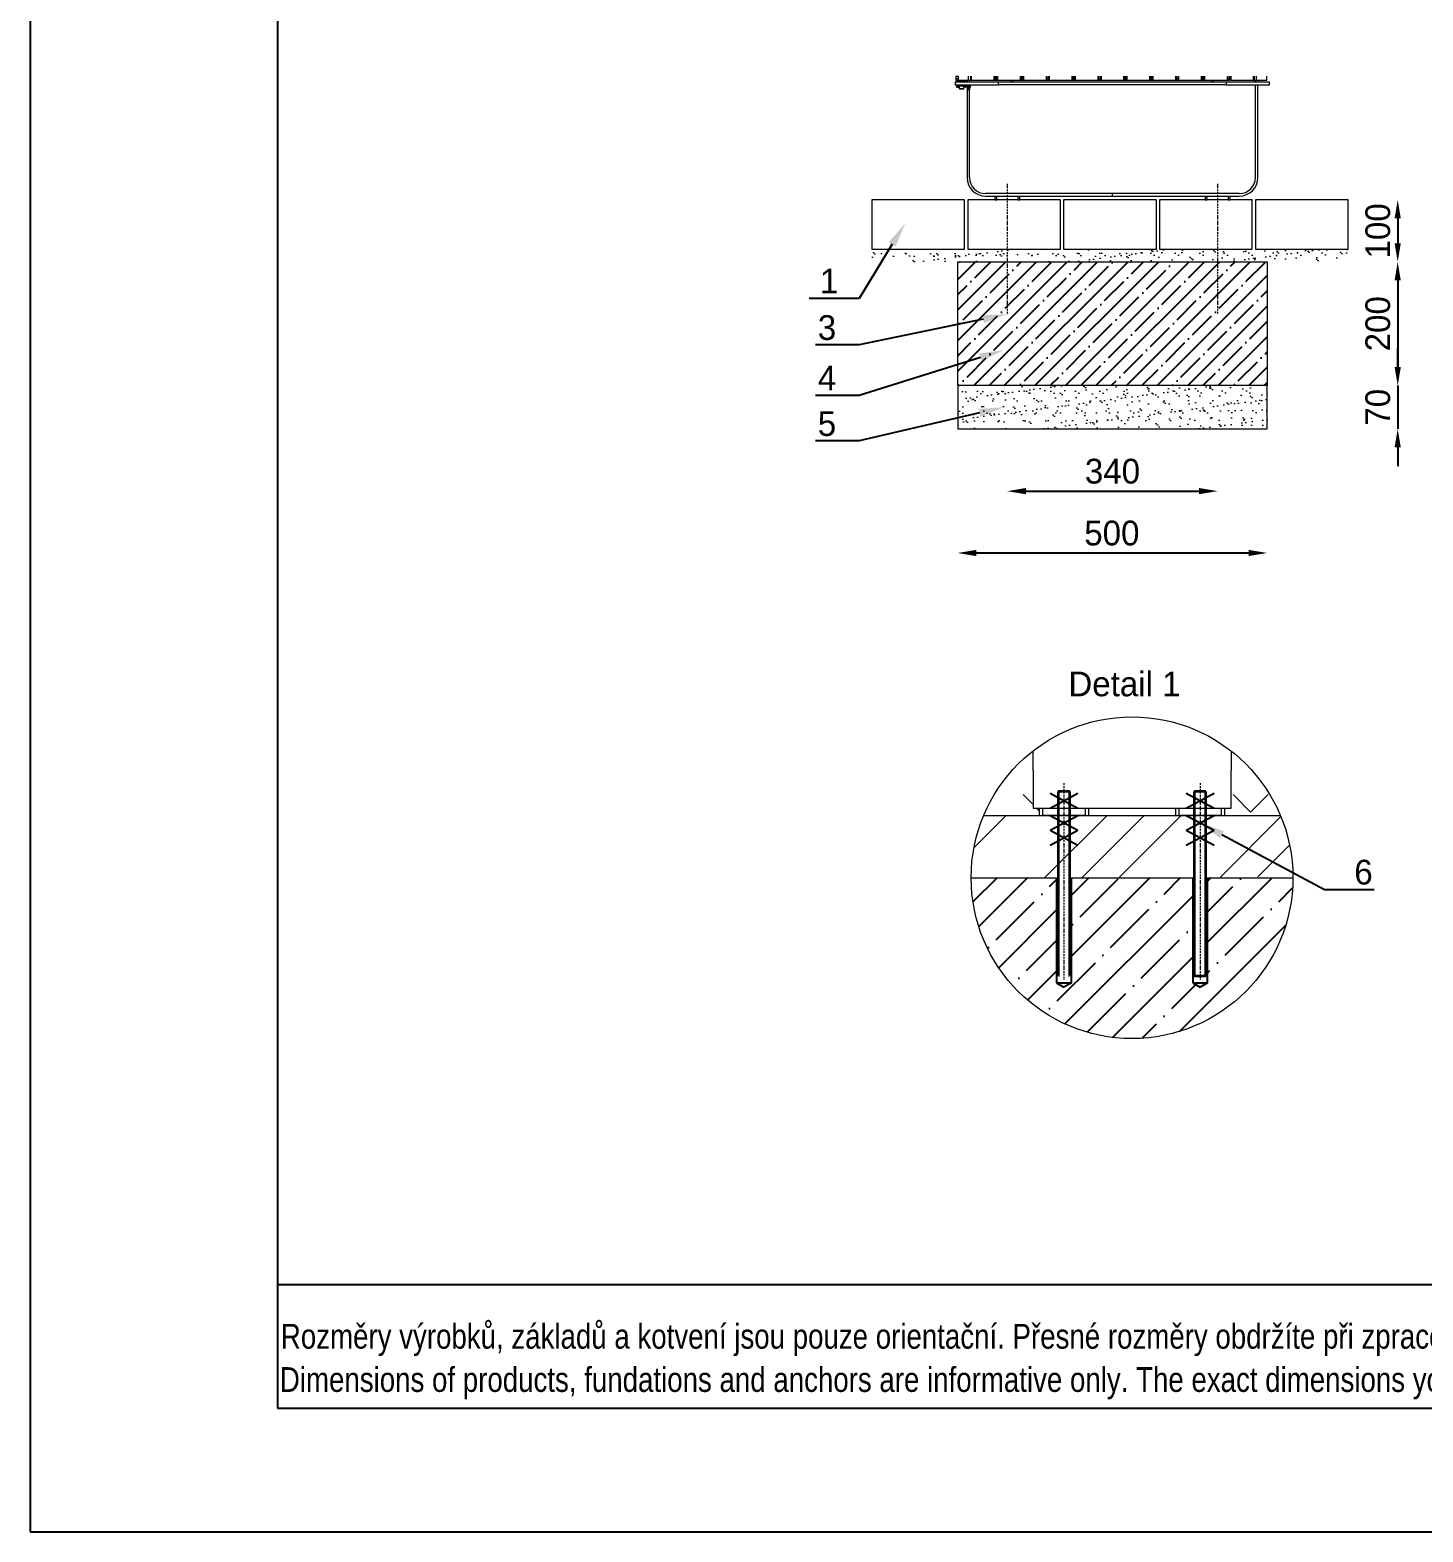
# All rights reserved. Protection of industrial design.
# Model space of a CAD drawing. Header units: millimetres. Extents: x 5064 to 11004, y 3085 to 7285.
# Drawn here: x 5064 to 7316, y 3085 to 5513 of the extents above; entities that cross this region are included whole.
import ezdxf
from ezdxf import colors
from ezdxf.entities.mleader import LeaderData, LeaderLine
from ezdxf.lldxf.tags import DXFTag
from ezdxf.math import Vec2, Vec3

# ---------------------------------------------------------------- set-up
doc = ezdxf.new("R2010")
doc.units = ezdxf.units.MM
doc.header["$LTSCALE"] = 0.3
doc.linetypes.add('DashDot', pattern=[15, 9, -3, 0, -3])
doc.linetypes.add('INCONTINUOUS', pattern=[200000.001, 200000, -0.001])
for name, color, linetype in [('KOTY', 3, 'INCONTINUOUS'), ('OSY', 7, 'Continuous'), ('POSTAVY ATD', 8, 'Continuous')]:
    doc.layers.add(name, color=color, linetype=linetype)
doc.layers.add('Nekreslit', color=6, linetype='Continuous', plot=False)
doc.layers.add('SRAFY', color=251, linetype='Continuous', lineweight=13)
doc.styles.add('SEACAD_Arial', font='arial.ttf', dxfattribs={"width": 0.8})
tags = doc.linetypes.add('HIDDEN2', pattern=[4.7625, 3.175, -1.5875]).pattern_tags.tags
tags[6:7] = [DXFTag(74, 4), DXFTag(75, 0), DXFTag(340, '0'), DXFTag(46, 0.0), DXFTag(50, 0.0), DXFTag(44, 0.0), DXFTag(45, 0.0)]
tags[4:5] = [DXFTag(74, 4), DXFTag(75, 0), DXFTag(340, '0'), DXFTag(46, 0.0), DXFTag(50, 0.0), DXFTag(44, 0.0), DXFTag(45, 0.0)]
doc.dimstyles.new('PROFI_CSN', dxfattribs={"dimscale": 0, "dimtxt": 3.5, "dimasz": 3, "dimexe": 1, "dimexo": 0, "dimgap": 1.5, "dimtad": 1, "dimlfac": -1, "dimdsep": 46, "dimtxsty": 'Standard', "dimcen": 0, "dimdle": 1, "dimclrd": 256, "dimclre": 256, "dimclrt": 256, "dimadec": 0, "dimazin": 0, "dimtfac": 0.6, "dimtmove": 0, "dimatfit": 1, "dimfxl": 1, "dimtolj": 1, "dimarcsym": 0})

# ---------------------------------------------------------------- blocks, each defined once
blk = doc.blocks.new('*D162')
at = {"layer": 'Defpoints', "color": 0, "transparency": 16777216}
for p in [(6643.9, 5054), (6983.9, 5054), (6983.9, 4767.8)]:
    blk.add_point(p, dxfattribs=at)
at = {"layer": 'KOTY', "color": 7, "lineweight": -2, "transparency": 16777216}
blk.add_line((6673.9, 4767.8), (6953.9, 4767.8), dxfattribs=at)
at = {"layer": 'KOTY', "color": 7, "transparency": 16777216}
for points in [[(6673.9, 4772.8), (6673.9, 4762.8), (6643.9, 4767.8)], [(6953.9, 4772.8), (6953.9, 4762.8), (6983.9, 4767.8)]]:
    blk.add_solid(points, dxfattribs=at)
at = {"layer": 'KOTY', "color": 7, "lineweight": 15, "transparency": 16777216, "insert": (6813.9, 4799.8), "char_height": 40, "attachment_point": 5}
blk.add_mtext('\\A1;340', dxfattribs=at)
blk = doc.blocks.new('*D165')
at = {"layer": 'Defpoints', "color": 0, "transparency": 16777216}
for p in [(7063.9, 5138.4), (7063.9, 4938.4), (7274.9, 4938.4)]:
    blk.add_point(p, dxfattribs=at)
at = {"layer": 'KOTY', "color": 7, "lineweight": -2, "transparency": 16777216}
blk.add_line((7274.9, 5108.4), (7274.9, 4968.4), dxfattribs=at)
at = {"layer": 'KOTY', "color": 7, "transparency": 16777216}
for points in [[(7269.9, 5108.4), (7279.9, 5108.4), (7274.9, 5138.4)], [(7269.9, 4968.4), (7279.9, 4968.4), (7274.9, 4938.4)]]:
    blk.add_solid(points, dxfattribs=at)
at = {"layer": 'KOTY', "color": 7, "lineweight": 15, "transparency": 16777216, "insert": (7242.9, 5038.4), "char_height": 40, "attachment_point": 5, "rotation": 90}
blk.add_mtext('\\A1;200', dxfattribs=at)
blk = doc.blocks.new('*D166')
at = {"layer": 'Defpoints', "color": 0, "transparency": 16777216}
for p in [(7063.9, 4938.4), (7063.9, 4868.4), (7274.9, 4868.4)]:
    blk.add_point(p, dxfattribs=at)
at = {"layer": 'KOTY', "color": 7, "lineweight": -2, "transparency": 16777216}
for p, q in [((7274.9, 4968.4), (7274.9, 4998.4)), ((7274.9, 4938.4), (7274.9, 4868.4)), ((7274.9, 4838.4), (7274.9, 4808.4))]:
    blk.add_line(p, q, dxfattribs=at)
at = {"layer": 'KOTY', "color": 7, "transparency": 16777216}
for points in [[(7269.9, 4968.4), (7279.9, 4968.4), (7274.9, 4938.4)], [(7269.9, 4838.4), (7279.9, 4838.4), (7274.9, 4868.4)]]:
    blk.add_solid(points, dxfattribs=at)
at = {"layer": 'KOTY', "color": 7, "lineweight": 15, "transparency": 16777216, "insert": (7242.9, 4903.4), "char_height": 40, "attachment_point": 5, "rotation": 90}
blk.add_mtext('\\A1;70', dxfattribs=at)
blk = doc.blocks.new('*D167')
at = {"layer": 'Defpoints', "color": 0, "transparency": 16777216}
for p in [(6563.9, 4868.4), (7063.9, 4868.4), (7063.9, 4667.8)]:
    blk.add_point(p, dxfattribs=at)
at = {"layer": 'KOTY', "color": 7, "lineweight": -2, "transparency": 16777216}
blk.add_line((6593.9, 4667.8), (7033.9, 4667.8), dxfattribs=at)
at = {"layer": 'KOTY', "color": 7, "transparency": 16777216}
for points in [[(6593.9, 4672.8), (6593.9, 4662.8), (6563.9, 4667.8)], [(7033.9, 4672.8), (7033.9, 4662.8), (7063.9, 4667.8)]]:
    blk.add_solid(points, dxfattribs=at)
at = {"layer": 'KOTY', "color": 7, "lineweight": 15, "transparency": 16777216, "insert": (6812.9, 4699.8), "char_height": 40, "attachment_point": 5}
blk.add_mtext('\\A1;500', dxfattribs=at)
blk = doc.blocks.new('*D181')
at = {"layer": 'Defpoints', "color": 0, "transparency": 16777216}
for p in [(7194.9, 5238.7), (7063.9, 5138.4), (7274.9, 5138.4)]:
    blk.add_point(p, dxfattribs=at)
at = {"layer": 'KOTY', "color": 7, "lineweight": -2, "transparency": 16777216}
blk.add_line((7274.9, 5208.7), (7274.9, 5168.4), dxfattribs=at)
at = {"layer": 'KOTY', "color": 7, "transparency": 16777216}
for points in [[(7269.9, 5208.7), (7279.9, 5208.7), (7274.9, 5238.7)], [(7269.9, 5168.4), (7279.9, 5168.4), (7274.9, 5138.4)]]:
    blk.add_solid(points, dxfattribs=at)
at = {"layer": 'KOTY', "color": 7, "lineweight": 15, "transparency": 16777216, "insert": (7242.9, 5188.5), "char_height": 40, "attachment_point": 5, "rotation": 90}
blk.add_mtext('\\A1;100', dxfattribs=at)

msp = doc.modelspace()

# ---------------------------------------------------------------- hatches: boundary and pattern name
at = {"true_color": 0xc7c8ca, "transparency": 33554508}
h = msp.add_hatch(dxfattribs=at)
h.set_pattern_fill('ANSI35', color=9, scale=5.5)
h.set_pattern_definition([(45, (1133.47, -172.076), (-24.6957, 24.6957), []), (45, (1158.165, -172.076), (-24.6957, 24.6957), [43.65625, -8.73125, 0, -8.73125])])
h.paths.add_polyline_path([(7063.9, 5138.4), (6563.8, 5138.7), (6563.9, 4938.4), (7063.9, 4938.4)])
h = msp.add_hatch(dxfattribs=at)
h.set_pattern_fill('ANSI35', color=9, scale=11)
h.set_pattern_definition([(45, (-7105.166, -6478.02), (-49.3914, 49.3914), []), (45, (-7055.775, -6478.02), (-49.3914, 49.3914), [87.3125, -17.4625, 0, -17.4625])])
h.paths.add_polyline_path([(6967.5, 4142.9), (6967.5, 3973.1), (6955.5, 3966.2), (6943.5, 3973.1), (6943.5, 4142.9)])
h.paths.add_polyline_path([(6723.5, 4142.9), (6747.5, 4142.9), (6747.5, 3973.1), (6735.5, 3966.2), (6723.5, 3973.1)])
edge = h.paths.add_edge_path()
edge.add_arc((6845.5, 4142.9), 260, 179.8614, 360.0103)
edge.add_line((7105.5, 4142.9), (6585.5, 4143.5))
at = {"layer": 'SRAFY'}
h = msp.add_hatch(dxfattribs=at)
h.set_pattern_fill('AR-SAND', color=256, scale=0.5)
h.set_pattern_definition([(37.5, (1129.47, -172.076), (-0.800016, 24.47066), [0, -19.304, 0, -21.59, 0, -20.6375]), (7.5, (1129.47, -172.076), (22.47616, 35.84126), [0, -10.414, 0, -17.399, 0, -6.6675]), (327.5, (1113.849, -172.076), (39.54962, 0.07186), [0, -6.35, 0, -22.86, 0, -29.845]), (317.5, (1113.85, -172.076), (38.17782, 11.14647), [0, -3.175, 0, -14.986, 0, -17.145])])
h.paths.add_polyline_path([(6593.9, 5158.7), (6424.9, 5158.7), (6424.9, 5138.7), (6559.8, 5138.7), (6593.9, 5138.7)])
h.paths.add_polyline_path([(6643.9, 5158.7), (6593.9, 5158.7), (6593.9, 5138.7), (6643.9, 5138.7)])
h.paths.add_polyline_path([(6923.9, 5158.7), (6643.9, 5158.7), (6643.9, 5138.7), (6923.9, 5138.4)])
h.paths.add_polyline_path([(7194.9, 5158.7), (6923.9, 5158.7), (6923.9, 5138.4), (7007.9, 5138.4), (7194.9, 5138.4)])
at = {"layer": 'SRAFY', "lineweight": 15}
h = msp.add_hatch(dxfattribs=at)
h.set_pattern_fill('AR-SAND', color=9, scale=0.5, style=0)
h.set_pattern_definition([(37.5, (1133.47, -172.076), (-0.800016, 24.47066), [0, -19.304, 0, -21.59, 0, -20.6375]), (7.5, (1133.47, -172.076), (22.47616, 35.84126), [0, -10.414, 0, -17.399, 0, -6.6675]), (327.5, (1117.849, -172.076), (39.54962, 0.07186), [0, -6.35, 0, -22.86, 0, -29.845]), (317.5, (1117.85, -172.076), (38.17782, 11.14647), [0, -3.175, 0, -14.986, 0, -17.145])])
h.paths.add_polyline_path([(7063.9, 4868.4), (7063.9, 4938.4), (6563.9, 4938.4), (6563.9, 4868.4)])
at = {"layer": 'SRAFY'}
h = msp.add_hatch(dxfattribs=at)
h.set_pattern_fill('TERACO', color=256, scale=40)
h.set_pattern_definition([(45, (-8915.4, -6385.84), (-56.56854, 56.56854), [40, -40]), (135, (-8802.27, -6385.84), (-56.56854, -56.56854), [40, -40])])
edge = h.paths.add_edge_path()
edge.add_arc((6845.5, 4142.9), 260, 145.6664, 157.2383)
edge.add_line((6605.8, 4243.5), (6695.5, 4243.5))
edge.add_line((6695.5, 4243.5), (6695.5, 4255.5))
edge.add_line((6695.5, 4255.5), (6685.5, 4255.5))
edge.add_line((6685.5, 4255.5), (6685.5, 4289.5))
edge.add_line((6685.5, 4289.5), (6630.8, 4289.5))
edge = h.paths.add_edge_path()
edge.add_arc((6845.5, 4142.9), 260, 22.7637, 34.3336)
edge.add_line((7060.2, 4289.5), (7005.5, 4289.5))
edge.add_line((7005.5, 4289.5), (7005.5, 4255.5))
edge.add_line((7005.5, 4255.5), (6995.5, 4255.5))
edge.add_line((6995.5, 4255.5), (6995.5, 4243.5))
edge.add_line((6995.5, 4243.5), (7085.3, 4243.5))
h = msp.add_hatch(dxfattribs=at)
h.set_pattern_fill('GOST_GROUND', color=256, scale=20)
h.set_pattern_definition([(45, (-8915.4, -6385.84), (282.8427, -2e-14), [400]), (45, (-8855.4, -6385.84), (282.8427, -2e-14), [400]), (45, (-8795.4, -6385.84), (282.8427, -2e-14), [400])])
edge = h.paths.add_edge_path()
edge.add_arc((6845.5, 4142.9), 260, 0.3601, 22.7563)
edge.add_line((7085.3, 4243.5), (6605.8, 4243.5))
edge.add_arc((6845.5, 4142.9), 260, 157.2418, 180.3601)
edge.add_line((6585.5, 4141.3), (7105.5, 4144.5))

# ---------------------------------------------------------------- linework, layer by layer
at = {"color": 7, "linetype": 'Continuous', "lineweight": 15}
for p, q in [((6562.9, 5438.7), (6562.9, 5438.1)), ((6564.4, 5438.7), (6564.4, 5432.1)), ((6564.4, 5438.7), (6564.4, 5432.1)), ((6581.4, 5432.1), (6581.4, 5438.7)), ((6584.9, 5432.1), (6584.9, 5438.7)), ((6585, 5438.7), (6585, 5432.1)), ((6585.7, 5438.7), (6585.7, 5432.1)), ((6622.6, 5432.1), (6622.6, 5438.7)), ((6624.9, 5432.1), (6624.9, 5438.7)), ((6626.7, 5438.7), (6626.7, 5432.1)), ((6628.7, 5432.1), (6628.7, 5438.7)), ((6664.7, 5438.7), (6664.7, 5432.1)), ((6666.7, 5432.1), (6666.7, 5438.7)), ((6668.5, 5438.7), (6668.5, 5432.1)), ((6670.5, 5432.1), (6670.5, 5438.7)), ((6706.5, 5438.7), (6706.5, 5432.1)), ((6708.5, 5432.1), (6708.5, 5438.7)), ((6710.3, 5438.7), (6710.3, 5432.1)), ((6712.3, 5432.1), (6712.3, 5438.7)), ((6748.3, 5438.7), (6748.3, 5432.1)), ((6750.3, 5432.1), (6750.3, 5438.7)), ((6752.1, 5438.7), (6752.1, 5432.1)), ((6754.1, 5432.1), (6754.1, 5438.7)), ((6790.1, 5438.7), (6790.1, 5432.1)), ((6792.1, 5432.1), (6792.1, 5438.7)), ((6793.9, 5438.7), (6793.9, 5432.1)), ((6795.9, 5432.1), (6795.9, 5438.7)), ((6831.9, 5438.7), (6831.9, 5432.1)), ((6833.9, 5432.1), (6833.9, 5438.7)), ((6835.7, 5438.7), (6835.7, 5432.1)), ((6837.7, 5432.1), (6837.7, 5438.7)), ((6873.7, 5438.7), (6873.7, 5432.1)), ((6875.7, 5432.1), (6875.7, 5438.7)), ((6877.5, 5438.7), (6877.5, 5432.1)), ((6879.5, 5432.1), (6879.5, 5438.7)), ((6915.5, 5438.7), (6915.5, 5432.1)), ((6917.5, 5432.1), (6917.5, 5438.7)), ((6919.3, 5438.7), (6919.3, 5432.1)), ((6921.3, 5432.1), (6921.3, 5438.7)), ((6957.3, 5438.7), (6957.3, 5432.1)), ((6959.3, 5432.1), (6959.3, 5438.7)), ((6961.1, 5438.7), (6961.1, 5432.1)), ((6963.1, 5432.1), (6963.1, 5438.7)), ((6999.1, 5438.7), (6999.1, 5432.1)), ((7001.1, 5432.1), (7001.1, 5438.7)), ((7002.9, 5438.7), (7002.9, 5432.1)), ((7005.1, 5438.7), (7005.1, 5432.1)), ((7042, 5432.1), (7042, 5438.7)), ((7042.7, 5432.1), (7042.7, 5438.7)), ((7042.9, 5438.7), (7042.9, 5432.1)), ((7046.3, 5438.7), (7046.3, 5432.1)), ((7063.4, 5432.1), (7063.4, 5438.7)), ((7063.4, 5432.1), (7063.4, 5438.7)), ((7063.4, 5432.1), (7063.4, 5438.7)), ((6559.9, 5428.7), (6559.9, 5424.7)), ((6629.9, 5428.7), (6559.9, 5428.7)), ((6559.9, 5424.7), (6629.9, 5424.7)), ((6560.9, 5438.1), (6560.9, 5434.1)), ((6564.4, 5438.1), (6560.9, 5438.1)), ((6560.9, 5434.1), (6560.9, 5432.1)), ((6564.4, 5434.1), (6560.9, 5434.1)), ((6560.9, 5432.1), (6564.4, 5432.1)), ((6561.9, 5432.1), (6561.9, 5430.4)), ((6561.9, 5430.4), (6561.9, 5428.7)), ((6561.9, 5430.4), (6577.9, 5430.4)), ((6561.9, 5424.7), (6561.9, 5423.1)), ((6561.9, 5423.1), (6564.2, 5423.1)), ((6564.4, 5422.5), (6562.9, 5422.5)), ((6562.9, 5420.7), (6564.4, 5420.7)), ((6564.2, 5423.1), (6577.9, 5423.1)), ((6564.4, 5432.1), (6581.4, 5432.1)), ((6564.4, 5432.1), (6564.4, 5432.1)), ((6564.4, 5422.5), (6566, 5422.5)), ((6566, 5420.7), (6564.4, 5420.7)), ((6565.9, 5423.1), (6565.9, 5422.6)), ((6565.9, 5422.6), (6566, 5422.6)), ((6565.9, 5420.6), (6565.9, 5418.6)), ((6566, 5420.6), (6565.9, 5420.6)), ((6565.9, 5418.6), (6566.4, 5418.1)), ((6565.9, 5418.6), (6573.9, 5418.6)), ((6566, 5422.6), (6566, 5421.6)), ((6566, 5421.6), (6566, 5420.6)), ((6566.4, 5418.1), (6573.4, 5418.1)), ((6573.4, 5418.1), (6573.9, 5418.6)), ((6573.9, 5422.6), (6573.9, 5423.1)), ((6573.9, 5422.5), (6581.4, 5422.5)), ((6581.4, 5420.7), (6573.9, 5420.7)), ((6573.9, 5418.6), (6573.9, 5420.6)), ((6577.9, 5430.4), (6577.9, 5432.1)), ((6577.9, 5428.7), (6577.9, 5430.4)), ((6577.9, 5423.1), (6577.9, 5424.7)), ((6578.9, 5432.1), (6578.9, 5428.7)), ((6578.9, 5424.7), (6578.9, 5422.5)), ((6578.9, 5420.7), (6578.9, 5418.7)), ((6578.9, 5418.7), (6582.9, 5418.7)), ((6578.9, 5418.7), (6578.9, 5416.7)), ((6582.9, 5416.7), (6578.9, 5416.7)), ((6578.9, 5416.7), (6578.9, 5274.7)), ((6581.4, 5432.1), (6584.9, 5432.1)), ((6581.4, 5422.5), (6583.9, 5422.5)), ((6583.9, 5420.7), (6581.4, 5420.7)), ((6582, 5420.8), (6582, 5422.3)), ((6582.7, 5424.5), (6582.7, 5424.7)), ((6582.9, 5424.5), (6582.7, 5424.5)), ((6582.9, 5432.1), (6582.9, 5428.7)), ((6582.9, 5424.5), (6582.9, 5422.5)), ((6582.9, 5420.7), (6582.9, 5418.7)), ((6582.9, 5418.7), (6582.9, 5416.7)), ((6582.9, 5274.7), (6582.9, 5416.7)), ((6583.9, 5422.5), (6583.9, 5420.7)), ((6584.5, 5420.8), (6584.5, 5422.3)), ((6585, 5437.1), (6584.9, 5437.1)), ((6584.9, 5434.6), (6585, 5434.6)), ((6585, 5434.1), (6584.9, 5434.1)), ((6584.9, 5434.1), (6584.9, 5432.1)), ((6584.9, 5434.1), (6584.9, 5434.1)), ((6584.9, 5432.1), (6585, 5432.1)), ((6584.9, 5432.1), (6584.9, 5432.1)), ((6585, 5432.1), (6585.7, 5432.1)), ((6585.7, 5432.1), (6622.6, 5432.1)), ((6622.6, 5432.1), (6624.9, 5432.1)), ((6624.9, 5432.1), (6626.7, 5432.1)), ((6626.7, 5432.1), (6628.7, 5432.1)), ((6628.7, 5432.1), (6664.7, 5432.1)), ((6629.9, 5424.7), (6629.9, 5428.7)), ((6997.9, 5428.7), (6629.9, 5428.7)), ((6997.9, 5424.7), (6629.9, 5424.7)), ((6650.1, 5432.1), (6650.1, 5428.7)), ((6654.1, 5428.7), (6654.1, 5432.1)), ((6664.7, 5432.1), (6666.7, 5432.1)), ((6666.7, 5432.1), (6668.5, 5432.1)), ((6668.5, 5432.1), (6670.5, 5432.1)), ((6670.5, 5432.1), (6706.5, 5432.1)), ((6706.5, 5432.1), (6708.5, 5432.1)), ((6708.5, 5432.1), (6710.3, 5432.1)), ((6710.3, 5432.1), (6712.3, 5432.1)), ((6712.3, 5432.1), (6748.3, 5432.1)), ((6748.3, 5432.1), (6750.3, 5432.1)), ((6750.3, 5432.1), (6752.1, 5432.1)), ((6752.1, 5432.1), (6754.1, 5432.1)), ((6754.1, 5432.1), (6790.1, 5432.1)), ((6790.1, 5432.1), (6792.1, 5432.1)), ((6792.1, 5432.1), (6793.9, 5432.1)), ((6793.9, 5432.1), (6795.9, 5432.1)), ((6795.9, 5432.1), (6831.9, 5432.1)), ((6831.9, 5432.1), (6833.9, 5432.1)), ((6833.9, 5432.1), (6835.7, 5432.1)), ((6835.7, 5432.1), (6837.7, 5432.1)), ((6837.7, 5432.1), (6873.7, 5432.1)), ((6873.7, 5432.1), (6875.7, 5432.1)), ((6875.7, 5432.1), (6877.5, 5432.1)), ((6877.5, 5432.1), (6879.5, 5432.1)), ((6879.5, 5432.1), (6915.5, 5432.1)), ((6915.5, 5432.1), (6917.5, 5432.1)), ((6917.5, 5432.1), (6919.3, 5432.1)), ((6919.3, 5432.1), (6921.3, 5432.1)), ((6921.3, 5432.1), (6957.3, 5432.1)), ((6957.3, 5432.1), (6959.3, 5432.1)), ((6959.3, 5432.1), (6961.1, 5432.1)), ((6961.1, 5432.1), (6963.1, 5432.1)), ((6963.1, 5432.1), (6999.1, 5432.1)), ((6973.7, 5432.1), (6973.7, 5428.7)), ((6977.7, 5428.7), (6977.7, 5432.1)), ((6997.9, 5428.7), (6997.9, 5424.7)), ((7067.9, 5428.7), (6997.9, 5428.7)), ((6997.9, 5424.7), (7067.9, 5424.7)), ((6999.1, 5432.1), (7001.1, 5432.1)), ((7001.1, 5432.1), (7002.9, 5432.1)), ((7005.1, 5432.1), (7002.9, 5432.1)), ((7005.1, 5432.1), (7042, 5432.1)), ((7042, 5432.1), (7042.7, 5432.1)), ((7042.7, 5437.1), (7042.9, 5437.1)), ((7042.7, 5434.1), (7042.7, 5434.6)), ((7042.7, 5434.6), (7042.9, 5434.6)), ((7042.9, 5434.1), (7042.7, 5434.1)), ((7042.7, 5432.1), (7042.9, 5432.1)), ((7042.9, 5432.1), (7046.3, 5432.1)), ((7044.9, 5428.7), (7044.9, 5432.1)), ((7044.9, 5274.7), (7044.9, 5424.5)), ((7045.1, 5424.5), (7044.9, 5424.5)), ((7045.1, 5424.7), (7045.1, 5424.5)), ((7046.3, 5432.1), (7063.4, 5432.1)), ((7048.9, 5428.7), (7048.9, 5432.1)), ((7048.9, 5274.7), (7048.9, 5424.7)), ((7063.4, 5432.1), (7063.4, 5432.1)), ((7063.4, 5432.1), (7063.4, 5432.1)), ((7067.9, 5424.7), (7067.9, 5428.7)), ((6813.9, 5248.7), (6608.9, 5248.7)), ((6608.9, 5244.7), (6813.9, 5244.7)), ((6623.9, 5244.7), (6623.9, 5238.7)), ((6626.9, 5238.7), (6626.9, 5244.7)), ((6660.9, 5244.7), (6660.9, 5238.7)), ((6663.9, 5238.7), (6663.9, 5244.7)), ((6813.9, 5244.7), (6813.9, 5248.7)), ((7018.9, 5248.7), (6813.9, 5248.7)), ((6813.9, 5244.7), (7018.9, 5244.7)), ((6963.9, 5244.7), (6963.9, 5238.7)), ((6966.9, 5238.7), (6966.9, 5244.7)), ((7000.9, 5244.7), (7000.9, 5238.7)), ((7003.9, 5238.7), (7003.9, 5244.7)), ((6623.9, 5238.7), (6626.9, 5238.7)), ((6660.9, 5238.7), (6626.9, 5238.7)), ((6660.9, 5238.7), (6663.9, 5238.7)), ((6963.9, 5238.7), (6966.9, 5238.7)), ((7000.9, 5238.7), (6966.9, 5238.7)), ((7000.9, 5238.7), (7003.9, 5238.7)), ((6685.5, 4315.5), (6685.5, 4347.8)), ((7005.5, 4347.8), (7005.5, 4315.5)), ((6685.5, 4315.5), (6685.5, 4255.5)), ((7005.5, 4255.5), (7005.5, 4315.5)), ((6685.5, 4255.5), (7005.5, 4255.5)), ((6695.5, 4255.5), (6695.5, 4243.5)), ((6701.5, 4243.5), (6701.5, 4255.5)), ((6769.5, 4255.5), (6769.5, 4243.5)), ((6775.5, 4243.5), (6775.5, 4255.5)), ((6915.5, 4255.5), (6915.5, 4243.5)), ((6921.5, 4243.5), (6921.5, 4255.5)), ((6989.5, 4255.5), (6989.5, 4243.5)), ((6995.5, 4243.5), (6995.5, 4255.5)), ((6695.5, 4243.5), (6701.5, 4243.5)), ((6769.5, 4243.5), (6701.5, 4243.5)), ((6769.5, 4243.5), (6775.5, 4243.5)), ((6915.5, 4243.5), (6921.5, 4243.5)), ((6989.5, 4243.5), (6921.5, 4243.5)), ((6989.5, 4243.5), (6995.5, 4243.5))]:
    msp.add_line(p, q, dxfattribs=at)
at = {"color": 8, "linetype": 'Continuous', "lineweight": 15}
for p, q in [((6624.9, 5435.1), (6626.7, 5435.1)), ((6666.7, 5435.1), (6668.5, 5435.1)), ((6708.5, 5435.1), (6710.3, 5435.1)), ((6750.3, 5435.1), (6752.1, 5435.1)), ((6792.1, 5435.1), (6793.9, 5435.1)), ((6833.9, 5435.1), (6835.7, 5435.1)), ((6875.7, 5435.1), (6877.5, 5435.1)), ((6917.5, 5435.1), (6919.3, 5435.1)), ((6959.3, 5435.1), (6961.1, 5435.1)), ((7001.1, 5435.1), (7002.9, 5435.1))]:
    msp.add_line(p, q, dxfattribs=at)
for p, q in [((6713, 4279.5), (6758, 4255.5)), ((6713, 4255.5), (6758, 4279.5)), ((6727.1, 4283.1), (6743.9, 4283.1)), ((6933, 4279.5), (6978, 4255.5)), ((6933, 4255.5), (6978, 4279.5)), ((6947.1, 4283.1), (6963.9, 4283.1)), ((6713, 4243.5), (6758, 4219.5)), ((6713, 4219.5), (6758, 4243.5)), ((6933, 4243.5), (6978, 4219.5)), ((6933, 4219.5), (6978, 4243.5)), ((6713, 4219.5), (6758, 4195.5)), ((6713, 4195.5), (6758, 4219.5)), ((6933, 4219.5), (6978, 4195.5)), ((6933, 4195.5), (6978, 4219.5))]:
    msp.add_line(p, q)
at = {"color": 7, "linetype": 'HIDDEN2'}
for p, q in [((6727.1, 4283.1), (6725.5, 4281.5)), ((6745.5, 4281.5), (6725.5, 4281.5)), ((6745.5, 4281.5), (6743.9, 4283.1)), ((6947.1, 4283.1), (6945.5, 4281.5)), ((6965.5, 4281.5), (6945.5, 4281.5)), ((6965.5, 4281.5), (6963.9, 4283.1)), ((6945.5, 3984.7), (6965.5, 3984.7)), ((6945.5, 3984.7), (6947.1, 3983.1)), ((6963.9, 3983.1), (6947.1, 3983.1)), ((6963.9, 3983.1), (6965.5, 3984.7))]:
    msp.add_line(p, q, dxfattribs=at)
at = {"color": 7, "linetype": 'Continuous'}
for p, q in [((6725.5, 4281.5), (6725.5, 3984.7)), ((6745.5, 3984.7), (6745.5, 4281.5)), ((6945.5, 4281.5), (6945.5, 3984.7)), ((6965.5, 3984.7), (6965.5, 4281.5))]:
    msp.add_line(p, q, dxfattribs=at)
at = {"lineweight": 15}
for p, q in [((6727.1, 4283.1), (6727.1, 3983.1)), ((6743.9, 3983.1), (6743.9, 4283.1)), ((6947.1, 4283.1), (6947.1, 3983.1)), ((6963.9, 3983.1), (6963.9, 4283.1))]:
    msp.add_line(p, q, dxfattribs=at)
at = {"linetype": 'HIDDEN2'}
for p, q in [((6723.5, 4142.9), (6723.5, 3973.1)), ((6747.5, 3973.1), (6747.5, 4142.9)), ((6943.5, 4142.9), (6943.5, 3973.1)), ((6967.5, 3973.1), (6967.5, 4142.9))]:
    msp.add_line(p, q, dxfattribs=at)
at = {"color": 7, "linetype": 'HIDDEN2', "ltscale": 0.2}
for p, q in [((6723.5, 3973.1), (6747.5, 3973.1)), ((6943.5, 3973.1), (6967.5, 3973.1))]:
    msp.add_line(p, q, dxfattribs=at)
at = {"linetype": 'HIDDEN2', "ltscale": 0.2}
for p, q in [((6723.5, 3973.1), (6735.5, 3966.2)), ((6747.5, 3973.1), (6735.5, 3966.2)), ((6943.5, 3973.1), (6955.5, 3966.2)), ((6967.5, 3973.1), (6955.5, 3966.2))]:
    msp.add_line(p, q, dxfattribs=at)
at = {"color": 7, "linetype": 'Continuous', "lineweight": 15, "flags": 128}
msp.add_lwpolyline([(6564.4, 5420.7), (6564.7, 5420.7), (6564.9, 5420.9), (6565, 5421.2), (6565.1, 5421.6), (6565, 5421.9), (6564.9, 5422.2), (6564.7, 5422.4), (6564.4, 5422.5)], dxfattribs=at)
at = {"lineweight": 9}
msp.add_circle((6845.5, 4142.9), 260, dxfattribs=at)
at = {"color": 7, "linetype": 'Continuous', "lineweight": 15}
for centre, radius, start, end in [((6562.9, 5421.6), 0.9, 90.1273, 269.8727), ((6608.9, 5274.7), 30, 180, 270), ((6608.9, 5274.7), 26, 180, 270), ((7018.9, 5274.7), 30, 270, 0), ((7018.9, 5274.7), 26, 270, 0)]:
    msp.add_arc(centre, radius, start, end, dxfattribs=at)
for centre, major_axis, ratio, start_param, end_param in [((6581.4, 5421.6), (1.3, 0), 0.691073, 1.045914, 1.568574), ((6582.6, 5421.6), (1.27, 0), 0.709421, 2.095679, 4.187507), ((6581.4, 5421.6), (1.3, 0), 0.691073, 4.714611, 5.237271), ((6583.9, 5421.6), (1.3, 0), 0.691073, 1.045914, 1.568574), ((6583.9, 5421.6), (1.3, 0), 0.691073, 4.714611, 5.237271)]:
    msp.add_ellipse(centre, major_axis=major_axis, ratio=ratio, start_param=start_param, end_param=end_param, dxfattribs=at)
msp.add_open_spline([(6573.9, 5420.6), (6573.9, 5420.6), (6573.9, 5420.6), (6573.8, 5420.8), (6573.8, 5421), (6573.8, 5421.3), (6573.7, 5421.7), (6573.8, 5422), (6573.8, 5422.3), (6573.9, 5422.5), (6573.9, 5422.5), (6573.9, 5422.6), (6573.9, 5422.6), (6573.9, 5422.5)], degree=3, knots=[0, 0, 0, 0, 0.102079, 0.204083, 0.307977, 0.41338, 0.516659, 0.617453, 0.71929, 0.824023, 0.929081, 0.971018, 1, 1, 1, 1], dxfattribs=at)
at = {"layer": 'Nekreslit'}
msp.add_line((5464.4, 3485.3), (9504.4, 3485.3), dxfattribs=at)
for points in [[(5064.4, 3085.3), (11004.4, 3085.3), (11004.4, 7285.3), (5064.4, 7285.3)], [(5464.4, 3285.3), (9504.4, 3285.3), (9504.4, 6885.3), (5464.4, 6885.3)]]:
    msp.add_lwpolyline(points, close=True, dxfattribs=at)
at = {"layer": 'OSY', "linetype": 'DashDot', "lineweight": 9}
for p, q in [((6643.9, 5264.7), (6643.9, 5054)), ((6983.9, 5264.7), (6983.9, 5054)), ((6735.5, 4295.5), (6735.5, 3977.7)), ((6955.5, 4295.5), (6955.5, 3977.7))]:
    msp.add_line(p, q, dxfattribs=at)
at = {"layer": 'POSTAVY ATD', "lineweight": 15}
for p, q in [((6574.9, 5238.7), (6424.9, 5238.7)), ((6424.9, 5238.7), (6424.9, 5158.7)), ((6574.9, 5158.7), (6574.9, 5238.7)), ((6729.9, 5238.7), (6579.9, 5238.7)), ((6579.9, 5238.7), (6579.9, 5158.7)), ((6729.9, 5158.7), (6729.9, 5238.7)), ((6734.9, 5238.7), (6734.9, 5158.7)), ((6884.9, 5238.7), (6734.9, 5238.7)), ((6884.9, 5158.7), (6884.9, 5238.7)), ((7039.9, 5238.7), (6889.9, 5238.7)), ((6889.9, 5238.7), (6889.9, 5158.7)), ((7039.9, 5158.7), (7039.9, 5238.7)), ((7194.9, 5238.7), (7044.9, 5238.7)), ((7044.9, 5238.7), (7044.9, 5158.7)), ((7194.9, 5158.7), (7194.9, 5238.7)), ((6424.9, 5158.7), (6566.9, 5158.7)), ((6424.9, 5158.7), (6574.9, 5158.7)), ((6579.9, 5158.7), (6729.9, 5158.7)), ((6734.9, 5158.7), (6884.9, 5158.7)), ((6889.9, 5158.7), (7039.9, 5158.7)), ((7044.9, 5158.7), (7194.9, 5158.7)), ((6605.8, 4243.5), (7085.3, 4243.5))]:
    msp.add_line(p, q, dxfattribs=at)
at = {"layer": 'POSTAVY ATD', "color": 9, "lineweight": 15}
for p, q in [((6563.9, 4938.4), (6563.9, 4868.4)), ((7063.9, 4868.4), (7063.9, 4938.4)), ((6563.9, 4868.4), (7063.9, 4868.4))]:
    msp.add_line(p, q, dxfattribs=at)
msp.add_lwpolyline([(6563.9, 5138.4), (7063.9, 5138.4), (7063.9, 4938.4), (6563.9, 4938.4)], close=True, dxfattribs=at)
for points in [[(6585.5, 4142.9), (6723.5, 4142.9)], [(6747.5, 4142.9), (6943.5, 4142.9)], [(6967.5, 4142.9), (7105.5, 4142.9)]]:
    msp.add_lwpolyline(points, dxfattribs=at)
at = {"layer": 'POSTAVY ATD', "lineweight": 15}
msp.add_circle((7174.9, 5238.7), 0.01, dxfattribs=at)

# ---------------------------------------------------------------- texts
at = {"style": 'SEACAD_Arial', "width": 0.8}
for s, p in [('Rozměry výrobků, základů a kotvení jsou pouze orientační. Přesné rozměry obdržíte při zpracování nabídky naším obchodním oddělením.', (5469.8, 3381.6)), ('Dimensions of products, fundations and anchors are informative only. The exact dimensions you get with our offer.', (5468.2, 3311.7))]:
    msp.add_text(s, height=39.9982, dxfattribs=at).set_placement(p)
at = {"insert": (6742.6, 4476.2), "char_height": 40, "attachment_point": 1}
msp.add_mtext_dynamic_manual_height_columns('Detail 1', width=251.357, gutter_width=200, heights=[0], dxfattribs=at)

# ---------------------------------------------------------------- dimensions: what is measured, and where the dimension line sits
at = {"layer": 'KOTY', "lineweight": 15}
for base, p1, p2, picture, middle in [((7274.9, 5138.4), (7194.9, 5238.7), (7063.9, 5138.4), '*D181', (7274.9, 5188.5)), ((7274.9, 4938.4), (7063.9, 5138.4), (7063.9, 4938.4), '*D165', (7274.9, 5038.4)), ((7274.9, 4868.4), (7063.9, 4938.4), (7063.9, 4868.4), '*D166', (7274.9, 4903.4))]:
    dim = msp.add_linear_dim(base=base, p1=p1, p2=p2, angle=90, dimstyle='PROFI_CSN', override={"dimscale": 1, "dimtxt": 40, "dimasz": 30, "dimgap": 12, "dimdec": 0, "dimlfac": 1, "dimse1": 1, "dimse2": 1, "dimclrd": 7, "dimclre": 3, "dimclrt": 7, "dimtdec": 0}, dxfattribs=at)
    dim.commit()
    dim.dimension.update_dxf_attribs({"geometry": picture, "text_midpoint": middle, "dimtype": 160})
for base, p1, p2, picture, middle in [((6983.9, 4767.8), (6643.9, 5054), (6983.9, 5054), '*D162', (6813.9, 4767.8)), ((7063.9, 4667.8), (6563.9, 4868.4), (7063.9, 4868.4), '*D167', (6812.9, 4667.8))]:
    dim = msp.add_linear_dim(base=base, p1=p1, p2=p2, dimstyle='PROFI_CSN', override={"dimscale": 1, "dimtxt": 40, "dimasz": 30, "dimgap": 12, "dimdec": 0, "dimlfac": 1, "dimse1": 1, "dimse2": 1, "dimclrd": 7, "dimclre": 3, "dimclrt": 7, "dimtdec": 0}, dxfattribs=at)
    dim.commit()
    dim.dimension.update_dxf_attribs({"geometry": picture, "text_midpoint": middle, "dimtype": 160})

# ---------------------------------------------------------------- leaders
at = {"layer": 'KOTY', "color": 0, "lineweight": 15}
ml = msp.add_multileader_mtext('Standard', dxfattribs=at)
ml.set_content('1')
ml.set_leader_properties()
ml.build(insert=Vec2(0, 0))
ml.multileader.update_dxf_attribs({"text_right_attachment_type": 6, "dogleg_length": 40, "arrow_head_size": 40})
ctx = ml.context
ctx.base_point, ctx.char_height, ctx.arrow_head_size, ctx.landing_gap_size, ctx.plane_origin = Vec3(6341, 5107.3), 40, 40, 0.09, Vec3(6431.3, 5238.7)
ctx.right_attachment = 6
notes = []
notes.append((ctx, [(1, (1, 1, 0), (6404.4, 5079.3), (-1, 0), 49.8, [(0, [(6478.9, 5200.9)], 0, [])])]))
ctx.mtext.insert, ctx.mtext.flow_direction = Vec3(6341.1, 5127.3), 5
ml = msp.add_multileader_mtext('Standard', dxfattribs=at)
ml.set_content('3')
ml.set_leader_properties()
ml.build(insert=Vec2(0, 0))
ml.multileader.update_dxf_attribs({"text_right_attachment_type": 6, "dogleg_length": 40, "arrow_head_size": 40})
ctx = ml.context
ctx.base_point, ctx.char_height, ctx.arrow_head_size, ctx.landing_gap_size, ctx.plane_origin = Vec3(6337.5, 5032.2), 40, 40, 0.09, Vec3(6837.9, 5054.1)
ctx.right_attachment = 6
notes.append((ctx, [(1, (1, 1, 0), (6404.4, 5004.2), (-1, 0), 40, [(0, [(6643.9, 5054)], 0, [])])]))
ctx.mtext.insert, ctx.mtext.flow_direction = Vec3(6337.6, 5052.2), 5
ml = msp.add_multileader_mtext('Standard', dxfattribs=at)
ml.set_content('4')
ml.set_leader_properties()
ml.build(insert=Vec2(0, 0))
ml.multileader.update_dxf_attribs({"text_right_attachment_type": 6, "dogleg_length": 40, "arrow_head_size": 40})
ctx = ml.context
ctx.base_point, ctx.char_height, ctx.arrow_head_size, ctx.landing_gap_size, ctx.plane_origin = Vec3(6337.5, 4950.6), 40, 40, 0.09, Vec3(6836.9, 4841.2)
ctx.right_attachment = 6
notes.append((ctx, [(1, (1, 1, 0), (6404.4, 4922.6), (-1, 0), 40, [(0, [(6638.6, 4996)], 0, [])])]))
ctx.mtext.insert, ctx.mtext.flow_direction = Vec3(6337.6, 4970.6), 5
ml = msp.add_multileader_mtext('Standard', dxfattribs=at)
ml.set_content('5')
ml.set_leader_properties()
ml.build(insert=Vec2(0, 0))
ml.multileader.update_dxf_attribs({"text_right_attachment_type": 6, "dogleg_length": 40, "arrow_head_size": 40})
ctx = ml.context
ctx.base_point, ctx.char_height, ctx.arrow_head_size, ctx.landing_gap_size, ctx.plane_origin = Vec3(6337.5, 4877), 40, 40, 0.09, Vec3(6757.8, 4944.5)
ctx.right_attachment = 6
notes.append((ctx, [(1, (1, 1, 0), (6404.4, 4849), (-1, 0), 40, [(0, [(6637.8, 4903.4)], 0, [])])]))
ctx.mtext.insert, ctx.mtext.flow_direction = Vec3(6337.6, 4897), 5
ml = msp.add_multileader_mtext('Standard', dxfattribs=at)
ml.set_content('6')
ml.set_leader_properties()
ml.build(insert=Vec2(0, 0))
ml.multileader.update_dxf_attribs({"text_left_attachment_type": 6, "text_right_attachment_type": 6, "dogleg_length": 49.8, "arrow_head_size": 40})
ctx = ml.context
ctx.base_point, ctx.char_height, ctx.arrow_head_size, ctx.landing_gap_size, ctx.plane_origin = Vec3(7206.2, 4123.9), 40, 40, 0.09, Vec3(6742.5, 4101.9)
ctx.left_attachment, ctx.right_attachment, ctx.text_align_type = 6, 6, 1
notes.append((ctx, [(0, (1, 1, 0), (7156.4, 4123.9), (1, 0), 49.8, [(0, [(6955.5, 4231.5)], 0, [])])]))
ctx.mtext.insert, ctx.mtext.alignment, ctx.mtext.flow_direction = Vec3(7219.6, 4171.9), 2, 5
for ctx, leaders in notes:
    for number, flags, end, landing, length, lines in leaders:
        leader = LeaderData()
        leader.index, (leader.has_last_leader_line, leader.has_dogleg_vector, leader.attachment_direction) = number, flags
        leader.last_leader_point, leader.dogleg_vector, leader.dogleg_length = Vec3(end), Vec3(landing), length
        for number, points, colour, breaks in lines:
            line = LeaderLine()
            line.index, line.vertices, line.color, line.breaks = number, Vec3.list(points), colors.encode_raw_color(colour), breaks
            leader.lines.append(line)
        ctx.leaders.append(leader)

doc.saveas('drawing.dxf')
